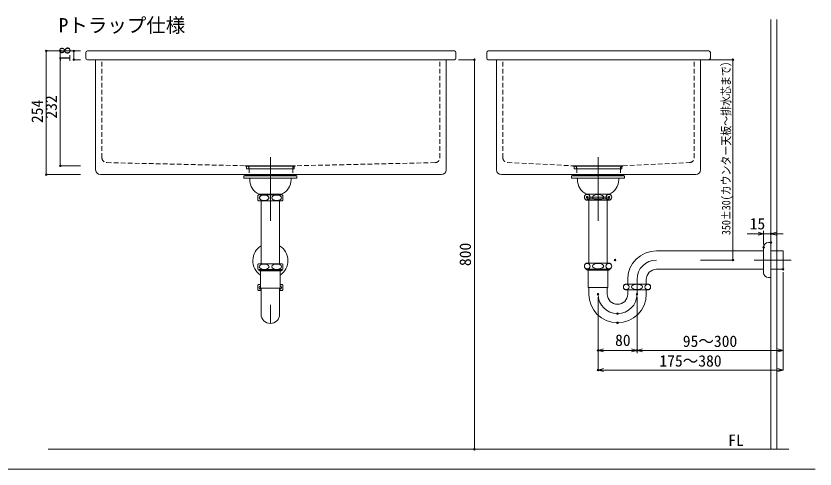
# Model space of a CAD drawing. Units: millimetres, scale not verified. Extents: x -1603 to 1603, y -1099 to 1081.
# Drawn here: x -38 to 1603, y -1099 to -169 of the extents above; entities that cross this region are included whole.
import ezdxf
from ezdxf.enums import TextEntityAlignment as Align

# ---------------------------------------------------------------- set-up
doc = ezdxf.new("R2010")
doc.units = ezdxf.units.MM
doc.header["$LTSCALE"] = 8
doc.header["$PDMODE"] = 32
doc.header["$PDSIZE"] = 3.2
doc.linetypes.add('DASHED1', pattern=[1.8, 1.2, -0.6])
doc.layers.add('0-0', color=7, linetype='Continuous', lineweight=15)
doc.layers.add('F-0', color=7, linetype='Continuous', lineweight=15)
doc.styles.add('ＭＳ ゴシック', font='')
doc.styles.get('ＭＳ ゴシック').set_extended_font_data('MS Gothic')

# ---------------------------------------------------------------- blocks, each defined once
blk = doc.blocks.new('_OPEN30')
at = {"layer": '0-0'}
blk.add_line((0, 0), (-4, 0), dxfattribs=at)
blk.add_lwpolyline([(-4, 1.072), (0, 0), (-4, -1.072)], dxfattribs=at)

msp = doc.modelspace()

# ---------------------------------------------------------------- linework, layer by layer
at = {"layer": '0-0'}
for p, q in [((1512.675, -1058.807), (1512.675, -176.113)), ((1525.175, -1058.807), (1525.175, -176.113)), ((24.656, -240.811), (24.656, -494.811)), ((24.656, -240.811), (94.92, -240.811)), ((53.353, -240.811), (53.353, -476.641)), ((53.353, -240.811), (94.92, -240.811)), ((81.107, -240.811), (81.107, -258.811)), ((81.107, -240.811), (94.92, -240.811)), ((105.894, -255.811), (105.894, -243.811)), ((108.894, -240.811), (126.198, -240.811)), ((862.894, -240.811), (126.198, -240.811)), ((865.894, -243.811), (865.894, -255.811)), ((929.29, -255.811), (929.29, -243.811)), ((1385.29, -240.811), (932.29, -240.811)), ((932.29, -240.811), (949.593, -240.811)), ((1388.29, -243.811), (1388.29, -255.811)), ((81.107, -258.811), (94.92, -258.811)), ((862.894, -258.811), (108.894, -258.811)), ((125.894, -261.447), (125.894, -258.811)), ((125.894, -484.811), (125.894, -261.447)), ((845.894, -484.811), (845.894, -258.811)), ((903.68, -258.811), (870.831, -258.811)), ((903.68, -258.811), (903.68, -1058.807)), ((1385.29, -258.811), (932.29, -258.811)), ((949.29, -261.447), (949.29, -258.811)), ((949.29, -484.811), (949.29, -261.447)), ((1368.29, -484.811), (1368.29, -258.811)), ((1434.784, -258.811), (1368.29, -258.811)), ((1434.784, -258.811), (1434.784, -670.143)), ((484.78, -458.609), (484.78, -589.797)), ((1157.675, -458.609), (1157.675, -589.797)), ((53.353, -476.641), (94.92, -476.641)), ((433.78, -476.641), (433.78, -477.141)), ((433.78, -476.641), (535.78, -476.641)), ((433.78, -477.141), (535.78, -477.141)), ((435.78, -477.143), (435.78, -483.141)), ((435.78, -483.141), (533.78, -483.141)), ((533.78, -477.143), (533.78, -483.141)), ((535.78, -476.641), (535.78, -477.141)), ((1108.675, -477.143), (1108.675, -483.141)), ((1108.675, -483.141), (1206.675, -483.141)), ((1206.675, -477.143), (1206.675, -483.141)), ((24.656, -494.811), (94.92, -494.811)), ((135.894, -494.811), (835.894, -494.811)), ((430.28, -497.511), (430.28, -501.311)), ((430.48, -497.311), (539.08, -497.311)), ((431.28, -502.311), (538.28, -502.311)), ((432.78, -495.311), (432.78, -497.311)), ((435.28, -494.811), (534.28, -494.811)), ((435.78, -494.811), (533.78, -494.811)), ((442.28, -503.311), (442.28, -505.111)), ((527.28, -503.311), (527.28, -505.111)), ((539.28, -497.511), (539.28, -501.311)), ((959.29, -494.811), (1358.29, -494.811)), ((1103.175, -497.511), (1103.175, -501.311)), ((1103.375, -497.311), (1211.975, -497.311)), ((1104.175, -502.311), (1211.175, -502.311)), ((1105.675, -495.311), (1209.675, -495.311)), ((1105.675, -495.311), (1105.675, -497.311)), ((1108.175, -494.811), (1207.175, -494.811)), ((1108.675, -494.811), (1206.675, -494.811)), ((1115.175, -503.311), (1115.175, -505.111)), ((1200.175, -503.311), (1200.175, -505.111)), ((1209.675, -495.311), (1209.675, -497.311)), ((1212.175, -497.511), (1212.175, -501.311)), ((459.28, -537.311), (460.28, -536.311)), ((459.28, -537.311), (459.28, -547.311)), ((460.28, -536.311), (509.28, -536.311)), ((462.357, -535.143), (507.202, -535.143)), ((462.357, -535.804), (462.357, -536.311)), ((484.768, -532.311), (484.768, -554.311)), ((484.768, -532.311), (484.768, -584.227)), ((507.202, -535.804), (507.202, -536.311)), ((510.28, -537.311), (509.28, -536.311)), ((510.28, -537.311), (510.28, -547.311)), ((1182.175, -535.143), (1133.175, -535.143)), ((1135.253, -535.143), (1180.098, -535.143)), ((1135.253, -535.804), (1135.253, -536.311)), ((1157.664, -532.311), (1157.664, -584.227)), ((1157.664, -532.311), (1157.664, -554.311)), ((1180.098, -535.804), (1180.098, -536.311)), ((459.28, -547.311), (460.28, -548.311)), ((460.28, -548.311), (509.28, -548.311)), ((465.73, -677.811), (465.73, -548.311)), ((503.83, -677.811), (503.83, -548.311)), ((510.28, -547.311), (509.28, -548.311)), ((1133.175, -547.143), (1182.175, -547.143)), ((1138.625, -676.643), (1138.625, -547.143)), ((1176.725, -676.643), (1176.725, -547.143)), ((1464.089, -616.228), (1497.675, -616.228)), ((1497.675, -616.228), (1472.275, -616.228)), ((1497.675, -638.143), (1497.675, -610.228)), ((1497.675, -616.228), (1512.675, -616.228)), ((1512.675, -628.143), (1512.675, -610.228)), ((1512.675, -616.228), (1538.075, -616.228)), ((1507.675, -634.143), (1512.675, -634.143)), ((1512.675, -634.143), (1512.675, -706.143)), ((1277.675, -651.093), (1497.675, -651.093)), ((1497.675, -644.143), (1497.675, -696.143)), ((1537.675, -651.093), (1512.675, -651.093)), ((1537.675, -651.093), (1537.675, -689.193)), ((1434.784, -670.143), (1368.29, -670.143)), ((1478.314, -670.143), (1554.172, -670.143)), ((459.28, -678.811), (460.28, -677.811)), ((459.28, -678.811), (459.28, -688.811)), ((459.28, -688.811), (460.28, -689.811)), ((460.28, -677.811), (509.28, -677.811)), ((510.28, -678.811), (509.28, -677.811)), ((510.28, -688.811), (509.28, -689.811)), ((510.28, -678.811), (510.28, -688.811)), ((1133.175, -676.643), (1182.175, -676.643)), ((1182.175, -688.643), (1133.175, -688.643)), ((1133.774, -688.643), (1133.774, -689.943)), ((1135.253, -690.797), (1135.253, -688.643)), ((1180.098, -690.797), (1180.098, -688.643)), ((1181.577, -688.643), (1181.577, -689.943)), ((460.28, -689.811), (509.28, -689.811)), ((460.878, -689.811), (460.878, -691.111)), ((460.878, -691.111), (484.78, -691.111)), ((460.878, -691.111), (462.957, -692.311)), ((462.357, -691.965), (462.357, -689.811)), ((462.957, -692.311), (484.78, -692.311)), ((464.58, -726.311), (464.58, -692.311)), ((508.681, -691.111), (484.78, -691.111)), ((506.603, -692.311), (484.78, -692.311)), ((504.98, -726.311), (504.98, -692.311)), ((508.681, -691.111), (506.603, -692.311)), ((507.202, -691.965), (507.202, -689.811)), ((508.681, -689.811), (508.681, -691.111)), ((1181.577, -689.943), (1133.774, -689.943)), ((1133.774, -689.943), (1135.852, -691.143)), ((1179.498, -691.143), (1135.852, -691.143)), ((1137.475, -725.143), (1137.475, -691.143)), ((1177.875, -725.143), (1177.875, -691.143)), ((1181.577, -689.943), (1179.498, -691.143)), ((1277.675, -689.193), (1497.675, -689.193)), ((1537.675, -689.193), (1512.675, -689.193)), ((1537.675, -695.193), (1537.675, -881.622)), ((1537.675, -695.193), (1537.675, -861.622)), ((459.28, -721.611), (460.28, -720.611)), ((459.28, -721.611), (459.28, -731.611)), ((460.28, -720.611), (464.58, -720.611)), ((509.28, -720.611), (504.98, -720.611)), ((510.28, -721.611), (509.28, -720.611)), ((510.28, -721.611), (510.28, -731.611)), ((1213.175, -719.443), (1262.175, -719.443)), ((1218.625, -710.143), (1218.625, -719.443)), ((1237.675, -740.143), (1237.675, -710.143)), ((1256.725, -710.143), (1256.725, -719.443)), ((1507.675, -706.143), (1512.675, -706.143)), ((459.28, -731.611), (460.28, -732.611)), ((460.28, -732.611), (465.73, -732.611)), ((465.655, -727.714), (484.78, -727.714)), ((465.73, -781.311), (465.73, -729.118)), ((503.905, -727.714), (484.78, -727.714)), ((503.83, -781.311), (503.83, -729.118)), ((509.28, -732.611), (503.83, -732.611)), ((510.28, -731.611), (509.28, -732.611)), ((1138.55, -726.546), (1157.675, -726.546)), ((1138.625, -740.143), (1138.625, -727.95)), ((1176.8, -726.546), (1157.675, -726.546)), ((1176.725, -740.143), (1176.725, -727.95)), ((1262.175, -731.443), (1213.175, -731.443)), ((1218.625, -740.143), (1218.625, -731.443)), ((1256.725, -740.143), (1256.725, -731.443)), ((1157.675, -746.143), (1157.675, -881.622)), ((1157.675, -746.143), (1157.675, -861.622)), ((1237.675, -746.143), (1237.675, -861.622)), ((1237.675, -746.143), (1237.675, -861.622)), ((484.78, -762.261), (484.78, -800.361)), ((1237.675, -855.622), (1157.675, -855.622)), ((1537.675, -855.622), (1237.675, -855.622)), ((1157.675, -881.622), (1157.675, -895.975)), ((1537.675, -881.622), (1537.675, -895.975)), ((1537.675, -895.975), (1157.675, -895.975)), ((630.083, -1058.807), (28.785, -1058.807)), ((449.105, -1058.807), (485.105, -1058.807)), ((1365.474, -1058.807), (566.657, -1058.807)), ((903.68, -1058.807), (870.831, -1058.807)), ((1365.474, -1058.807), (1374.914, -1058.807)), ((1407.763, -1058.807), (1374.914, -1058.807)), ((1407.763, -1058.807), (1464.037, -1058.807)), ((1464.037, -1058.807), (1549.542, -1058.807))]:
    msp.add_line(p, q, dxfattribs=at)
at = {"layer": '0-0', "linetype": 'DASHED1'}
for p, q in [((138.894, -460.038), (138.894, -258.811)), ((832.894, -460.038), (832.894, -258.811)), ((962.29, -460.038), (962.29, -258.811)), ((1355.29, -460.038), (1355.29, -258.811)), ((148.665, -470.036), (436.009, -476.641)), ((823.124, -470.036), (535.78, -476.641)), ((972.06, -470.036), (1106.675, -476.641)), ((1208.675, -476.641), (1345.52, -470.036)), ((440.894, -481.639), (440.894, -494.811)), ((530.894, -481.639), (530.894, -494.811)), ((1113.79, -481.639), (1113.79, -494.811)), ((1203.79, -481.639), (1203.79, -494.811))]:
    msp.add_line(p, q, dxfattribs=at)
at = {"layer": '0-0'}
for points in [[(1106.675, -476.641), (1208.675, -476.641), (1208.675, -477.141)], [(1106.675, -476.641), (1106.675, -477.141), (1208.675, -477.141)], [(432.78, -495.311), (536.78, -495.311), (536.78, -497.311)]]:
    msp.add_lwpolyline(points, dxfattribs=at)
msp.add_lwpolyline([(1135.175, -544.143), (1180.175, -544.143), (1180.175, -541.143), (1135.175, -541.143)], close=True, dxfattribs=at)
for centre, radius, start, end in [((108.894, -243.811), 3, 90, 180), ((862.894, -243.811), 3, 0, 90), ((932.29, -243.811), 3, 90, 180), ((1385.29, -243.811), 3, 0, 90), ((108.894, -255.811), 3, 180, 270), ((862.894, -255.811), 3, 270, 0), ((932.29, -255.811), 3, 180, 270), ((1385.29, -255.811), 3, 270, 0), ((135.894, -484.811), 10, 180, 270), ((835.894, -484.811), 10, 270, 0), ((959.29, -484.811), 10, 180, 270), ((1358.29, -484.811), 10, 270, 0), ((430.48, -497.511), 0.2, 90, 180), ((431.28, -501.311), 1, 180, 270), ((435.28, -495.311), 0.5, 90, 180), ((441.28, -503.311), 1, 0, 90), ((474.78, -505.111), 32.5, 180, 246.37983), ((494.78, -505.111), 32.5, 293.62017, 0), ((528.28, -503.311), 1, 90, 180), ((534.28, -495.311), 0.5, 0, 90), ((538.28, -501.311), 1, 270, 0), ((539.08, -497.511), 0.2, 0, 90), ((1103.375, -497.511), 0.2, 90, 180), ((1104.175, -501.311), 1, 180, 270), ((1108.175, -495.311), 0.5, 90, 180), ((1114.175, -503.311), 1, 0, 90), ((1147.675, -505.111), 32.5, 180, 246.37983), ((1167.675, -505.111), 32.5, 293.62017, 0), ((1201.175, -503.311), 1, 90, 180), ((1207.175, -495.311), 0.5, 0, 90), ((1211.175, -501.311), 1, 270, 0), ((1211.975, -497.511), 0.2, 0, 90), ((461.357, -535.804), 1, 0, 66.37983), ((508.202, -535.804), 1, 113.62017, 180), ((1136.568, -541.143), 6.893, 119.48713, 240.51287), ((1134.253, -535.804), 1, 0, 66.37983), ((1149.025, -541.143), 2.915, 137.27754, 222.72246), ((1154.532, -547.062), 10.993, 108.20754, 134.0817), ((1157.675, -558.291), 22.648, 73.11321, 106.88682), ((1160.819, -547.062), 10.993, 45.9183, 71.79246), ((1166.325, -541.143), 2.915, 317.27754, 42.72246), ((1181.098, -535.804), 1, 113.62017, 180), ((1178.783, -541.143), 6.893, 299.48713, 60.51287), ((1154.532, -535.224), 10.993, 225.9183, 251.79245), ((1157.675, -523.996), 22.648, 253.11318, 286.88679), ((1160.819, -535.224), 10.993, 288.20754, 314.0817), ((1507.675, -644.143), 10, 90, 180), ((484.78, -671.311), 36, 121.94917, 235.86733), ((484.78, -671.311), 36, 304.13267, 58.05083), ((1277.675, -710.143), 59.05, 90, 180), ((1277.675, -710.143), 40, 90, 180), ((1136.568, -682.643), 6.893, 119.48713, 240.51287), ((1149.025, -682.643), 2.915, 137.27754, 222.72246), ((1154.532, -688.562), 10.993, 108.20754, 134.0817), ((1154.532, -676.724), 10.993, 225.9183, 251.79245), ((1157.675, -699.791), 22.648, 73.11321, 106.88682), ((1157.675, -665.496), 22.648, 253.11318, 286.88679), ((1160.819, -688.562), 10.993, 45.9183, 71.79246), ((1160.819, -676.724), 10.993, 288.20754, 314.0817), ((1166.325, -682.643), 2.915, 317.27754, 42.72246), ((1178.783, -682.643), 6.893, 299.48713, 60.51287), ((1277.675, -710.143), 20.95, 90, 180), ((1507.675, -696.143), 10, 180, 270), ((1216.568, -725.443), 6.893, 119.48713, 240.51287), ((1234.532, -731.362), 10.993, 108.20754, 134.0817), ((1237.675, -742.591), 22.648, 73.11321, 106.88682), ((1240.819, -731.362), 10.993, 45.9183, 71.79246), ((1258.783, -725.443), 6.893, 299.48713, 60.51287), ((465.276, -726.611), 3.262, 141.95001, 218.04995), ((467.793, -728.238), 6.253, 120.92651, 144.42472), ((467.793, -724.984), 6.253, 215.57528, 250.72945), ((466.58, -726.311), 2, 180, 224.56131), ((463.73, -729.118), 2, 0, 44.56131), ((505.83, -729.118), 2, 135.43869, 180), ((501.766, -724.984), 6.253, 289.27056, 324.42473), ((502.98, -726.311), 2, 315.43869, 0), ((501.766, -728.238), 6.253, 35.57527, 59.07349), ((504.283, -726.611), 3.262, 321.95005, 38.04999), ((1139.475, -725.143), 2, 180, 224.56131), ((1136.625, -727.95), 2, 0, 44.56131), ((1178.725, -727.95), 2, 135.43869, 180), ((1175.875, -725.143), 2, 315.43869, 0), ((1229.025, -725.443), 2.915, 137.27754, 222.72246), ((1234.532, -719.524), 10.993, 225.9183, 251.79245), ((1237.675, -708.296), 22.648, 253.11318, 286.88679), ((1240.819, -719.524), 10.993, 288.20754, 314.0817), ((1246.325, -725.443), 2.915, 317.27754, 42.72246), ((1197.675, -740.143), 59.05, 180, 0), ((1197.675, -740.143), 40, 180, 0), ((1197.675, -740.143), 20.95, 180, 0), ((484.78, -781.311), 19.05, 180, 0)]:
    msp.add_arc(centre, radius, start, end, dxfattribs=at)
at = {"layer": '0-0', "linetype": 'DASHED1'}
for centre, radius, start, end in [((148.894, -460.038), 10, 180, 268.6832), ((822.894, -460.038), 10, 271.3168, 0), ((972.29, -460.038), 10, 180, 268.6832), ((1345.29, -460.038), 10, 271.3168, 0), ((435.894, -481.639), 5, 0, 88.6832), ((535.894, -481.639), 5, 91.3168, 180), ((1108.79, -481.639), 5, 0, 88.6832), ((1208.79, -481.639), 5, 91.3168, 180)]:
    msp.add_arc(centre, radius, start, end, dxfattribs=at)
at = {"layer": '0-0'}
for centre, major_axis, ratio in [((472.03, -542.311), (-10.016, 0), 0.549143), ((497.53, -542.311), (10.016, 0), 0.549143), ((1135.525, -541.143), (-5.849, 0), 0.940262), ((1179.826, -541.143), (5.849, 0), 0.940262), ((472.03, -683.811), (-10.016, 0), 0.549143), ((497.53, -683.811), (10.016, 0), 0.549143), ((1135.525, -682.643), (-5.849, 0), 0.940262), ((1179.826, -682.643), (5.849, 0), 0.940262), ((1215.525, -725.443), (-5.849, 0), 0.940262), ((1259.826, -725.443), (5.849, 0), 0.940262)]:
    msp.add_ellipse(centre, major_axis=major_axis, ratio=ratio, dxfattribs=at)
for p in [(24.656, -240.811), (53.353, -240.811), (81.107, -240.811), (81.107, -258.811), (903.68, -258.811), (1434.784, -258.811), (53.353, -476.641), (24.656, -494.811), (1135.175, -541.143), (1180.175, -541.143), (1512.675, -616.228), (1512.675, -634.143), (1497.675, -644.143), (1192.675, -670.143), (1434.784, -670.143), (1537.675, -689.193), (1157.675, -740.143), (1157.675, -740.143), (1237.675, -740.143), (1197.675, -780.143), (1197.675, -799.193), (1157.675, -855.622), (1237.675, -855.622), (1157.675, -895.975), (903.68, -1058.807)]:
    msp.add_point(p, dxfattribs=at)
at = {"layer": 'F-0'}
msp.add_line((-1603.338, -1099.302), (1603.255, -1099.302), dxfattribs=at)

# ---------------------------------------------------------------- block references
at = {"layer": '0-0', "xscale": 2.77, "yscale": 2.77}
for p in [(1497.675, -616.228), (1237.675, -855.622), (1537.675, -855.622), (1537.675, -895.975)]:
    msp.add_blockref('_OPEN30', p, dxfattribs=at)
at = {"layer": '0-0', "xscale": 2.77, "yscale": 2.77, "rotation": 180}
for p in [(1512.675, -616.228), (1157.675, -855.622), (1237.675, -855.622), (1157.675, -895.975)]:
    msp.add_blockref('_OPEN30', p, dxfattribs=at)

# ---------------------------------------------------------------- texts
at = {"layer": '0-0', "style": 'ＭＳ ゴシック'}
for s, height, p in [('Pトラップ仕様', 29.33, (49.959, -211.416)), ('15', 23.46, (1469.089, -614.228)), ('80', 23.46, (1192.675, -853.622)), ('95～300', 23.46, (1331.675, -855.622)), ('175～380', 23.46, (1283.675, -895.975)), ('FL', 23.46, (1424.997, -1058.975))]:
    msp.add_text(s, height=height, dxfattribs=at).set_placement(p, align=Align.BOTTOM_LEFT)
for s, p in [('18', (81.107, -263.811)), ('254', (24.656, -388.811)), ('232', (53.353, -379.726)), ('800', (903.68, -682.559))]:
    msp.add_text(s, height=23.46, rotation=90, dxfattribs=at).set_placement(p, align=Align.BOTTOM_LEFT)
at = {"layer": '0-0', "style": 'ＭＳ ゴシック', "width": 0.85}
msp.add_text('350±30(カウンター天板～排水芯まで）', height=17.6, rotation=90, dxfattribs=at).set_placement((1434.784, -618.811), align=Align.BOTTOM_LEFT)

doc.saveas('drawing.dxf')
